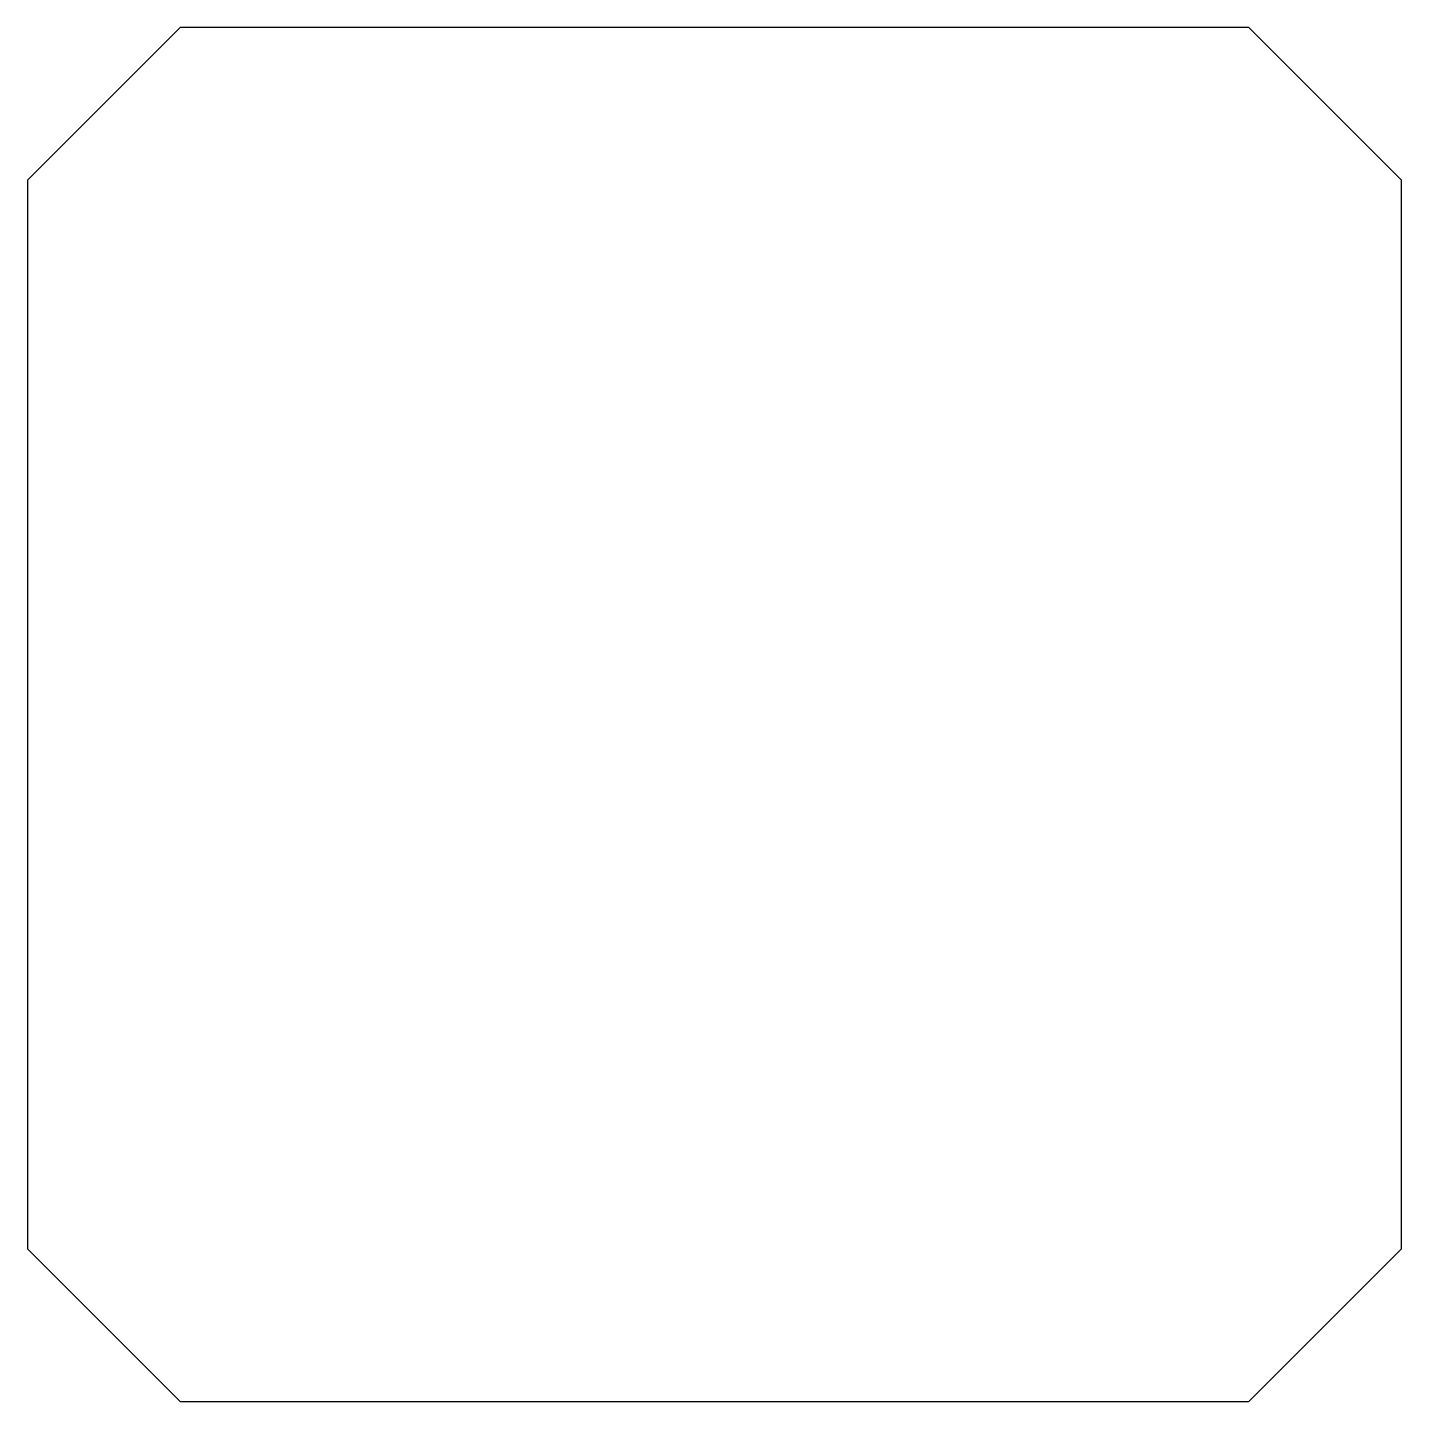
# Model space of a CAD drawing. Header units: inches. Extents: x 112.74 to 117.24, y -117.12 to -112.62.
import ezdxf

# ---------------------------------------------------------------- set-up
doc = ezdxf.new("R2010")
doc.units = ezdxf.units.IN
doc.header["$MEASUREMENT"] = 0
doc.layers.add('access door', color=7, linetype='Continuous')

msp = doc.modelspace()

# ---------------------------------------------------------------- linework, layer by layer
at = {"layer": 'access door', "elevation": 55.6233}
msp.add_lwpolyline([(113.2399, -112.6207), (112.7399, -113.1207), (112.7399, -116.6207), (113.2399, -117.1207), (116.7399, -117.1207), (117.2399, -116.6207), (117.2399, -113.1207), (116.7399, -112.6207)], close=True, dxfattribs=at)

doc.saveas('drawing.dxf')
